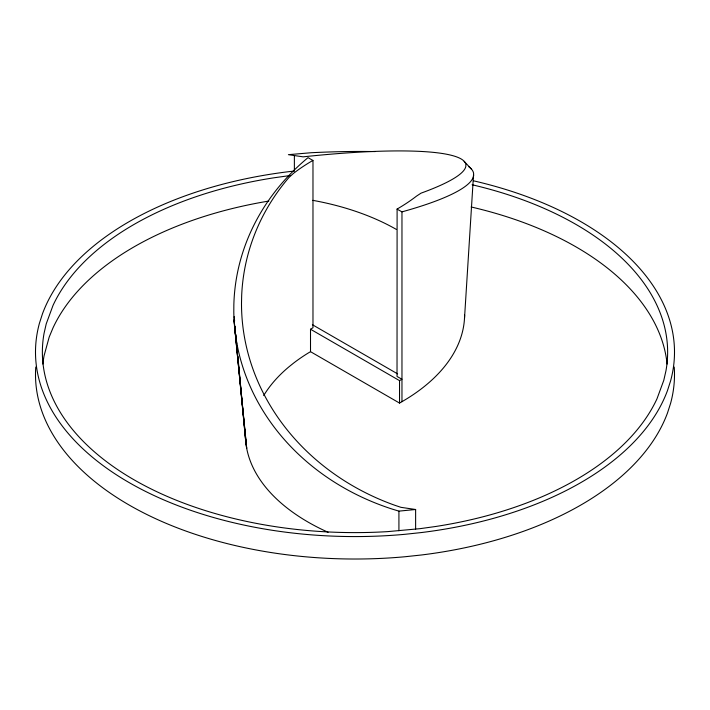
<?xml version="1.0" encoding="UTF-8"?>
<svg xmlns="http://www.w3.org/2000/svg" width="710" height="710" viewBox="0 0 710 710"><rect width="100%" height="100%" fill="white"/><g stroke="black" fill="none" stroke-linecap="round" stroke-linejoin="round"><path stroke-width="1.06" d="M464.5 318.417L473.614 173.409A239.838 41.18 -6.3 0 0 468.627 166.584M415.625 509.496L398.922 511.129L392.683 509.239A238.356 210.337 2.1 0 1 233.803 312.276L233.847 304.741A238.356 210.337 2.1 0 1 308.033 157.629L312.897 160.433A206.681 119.324 0 0 0 293.487 173.373L288.899 177.544A234.966 210.808 6.9 0 0 241.666 295.715L241.506 303.268A234.966 210.808 6.9 0 0 394.742 505.245L400.928 507.33L415.625 509.496L415.625 529.128M312.977 160.38L312.977 327.754L310.51 329.227L399.535 380.631L401.966 379.229L397.023 376.477L397.103 209.051A206.681 119.324 0 0 0 416.513 196.12L421.065 193.138A236.741 34.923 -9 0 0 465.849 166.149L465.866 164.88A236.741 34.923 -9 0 0 309.311 156.191L303.108 156.839L288.402 154.673L311.379 152.712A239.838 41.18 -6.3 0 1 375.146 151.576M310.51 329.227L310.51 351.672L307.741 353.323A207.009 119.511 0 0 0 293.487 363.183L289.147 366.662A207.009 119.511 0 0 0 263.694 395.585M310.51 351.672L399.535 403.076L401.966 401.674A213.879 123.487 0 0 0 464.606 315.098M289.999 175.565L274.087 177.775A312.631 180.491 0 0 0 53.028 305.398L46.221 323.875L44.082 333.247A312.631 180.491 0 0 0 387.678 531.621L420 528.666L435.913 526.456A312.631 180.491 0 0 0 656.972 398.834L663.779 380.347L665.918 370.984A312.631 180.491 0 0 0 472.115 184.76M294.517 171.048L288.571 171.687A319.5 184.458 0 0 0 42.485 313.767L39.432 323.254A319.5 184.458 0 0 0 404.984 534.302L421.429 532.544A319.5 184.458 0 0 0 667.515 390.464L670.568 380.968A319.5 184.458 0 0 0 473.65 180.846M312.764 200.344L314.601 200.673A207.009 119.511 0 0 1 396.242 229.348M397.023 209.104L401.966 211.864A239.838 41.18 -6.3 0 0 473.694 174.882M312.373 324.701L397.609 373.877M464.127 161.356L471.529 169.193M234.628 327.337L246.689 448.365L236.971 349.48M236.758 347.279L234.06 319.811L245.98 443.963L239.163 370.425M234.202 316.669L234.611 321.053M235.117 326.538L235.321 328.739M235.827 334.224L236.031 336.416M236.43 340.8L236.741 344.101M237.14 348.486L237.451 351.778M237.85 356.163L238.161 359.464M238.462 362.748L238.968 368.233M245.42 436.002L245.553 439.543A213.879 123.487 0 0 0 328.127 532.296M401.966 211.864L401.966 401.674M399.535 380.631L399.535 403.076M398.922 511.129L398.922 530.76M294.375 155.463L294.375 170.737M674.234 367.043A319.5 184.458 0 0 1 670.568 403.413L667.515 412.909A319.5 184.458 0 0 1 421.429 554.989L404.984 556.746A319.5 184.458 0 0 1 35.766 367.043M42.902 364.061A312.631 180.491 0 0 1 44.082 355.692L49.203 337.028L53.028 327.842A312.631 180.491 0 0 1 268.833 201.054M471.103 206.965A312.631 180.491 0 0 1 667.098 364.061"/></g></svg>
